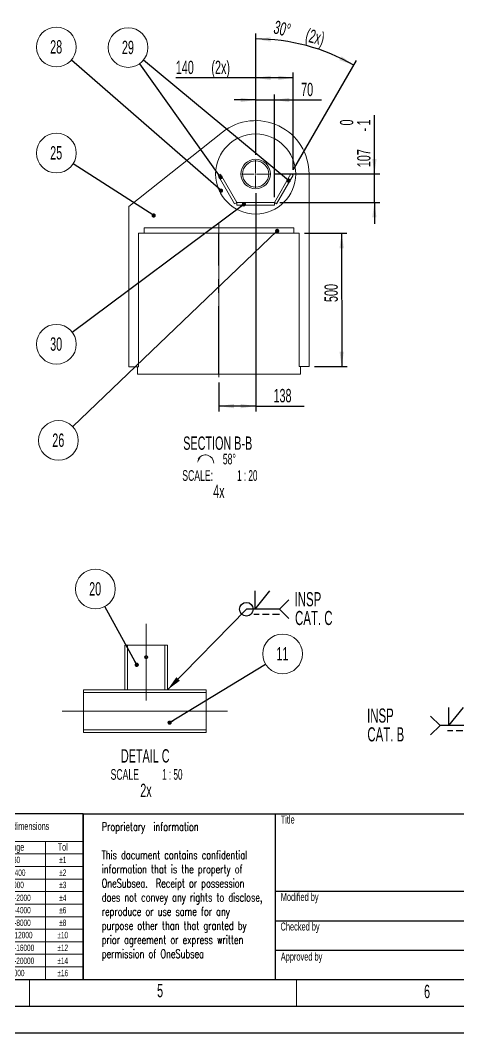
# Paper-space layout 'Sheet2' of a CAD drawing. Header units: millimetres. Extents: x 0 to 420, y 0 to 300.
# Drawn here: x 213.2 to 295.4, y 0 to 189.7 of the extents above; entities that cross this region are included whole.
import ezdxf
from ezdxf.enums import TextEntityAlignment as Align

# ---------------------------------------------------------------- set-up
doc = ezdxf.new("R2010")
doc.units = ezdxf.units.MM
doc.linetypes.add('CENTERX2', pattern=[20.32, 12.7, -2.54, 2.54, -2.54])
doc.linetypes.add('HIDDEN', pattern=[1.905, 1.27, -0.635])
doc.layers.add('BORDER', color=7, linetype='Continuous')
doc.layers.add('DIMS', color=7, linetype='Continuous')
doc.layers.add('Note', color=1, linetype='Continuous', lineweight=15)
doc.styles.add('NEW', font='romans.shx', dxfattribs={"width": 0.7})
doc.styles.add('SLDTEXTSTYLE0', font='TXT', dxfattribs={"width": 0.605})
doc.styles.add('SLDTEXTSTYLE2', font='TXT', dxfattribs={"width": 0.57})
doc.dimstyles.new('SLDDIMSTYLE0', dxfattribs={"dimtxt": 0.18, "dimasz": 0.8, "dimexe": 0, "dimexo": 0.0625, "dimgap": 0, "dimtad": 0, "dimtih": 1, "dimtoh": 1, "dimdec": 0, "dimrnd": 1e-09, "dimzin": 0, "dimdsep": 46, "dimtxsty": 'Standard', "dimblk1": 'DOT', "dimblk2": 'DOT', "dimsah": 1, "dimcen": 0.09, "dimadec": 0, "dimazin": 0, "dimtfac": 0.8, "dimtdec": 0, "dimtofl": 0, "dimtmove": 0, "dimatfit": 3, "dimldrblk": 'DOT', "dimfxl": 1, "dimfrac": 2, "dimtolj": 1, "dimtzin": 0, "dimarcsym": 0})
doc.dimstyles.new('SLDDIMSTYLE4', dxfattribs={"dimtxt": 0.18, "dimasz": 2.8, "dimexe": 0, "dimexo": 0.0625, "dimgap": 0, "dimtad": 0, "dimtih": 1, "dimtoh": 1, "dimdec": 0, "dimrnd": 1e-09, "dimzin": 0, "dimdsep": 46, "dimtxsty": 'Standard', "dimsah": 1, "dimcen": 0.09, "dimadec": 0, "dimazin": 0, "dimtfac": 2.8, "dimtdec": 0, "dimtofl": 0, "dimtmove": 0, "dimatfit": 3, "dimfxl": 1, "dimfrac": 2, "dimtolj": 1, "dimtzin": 0, "dimarcsym": 0})
doc.dimstyles.new('SLDDIMSTYLE6', dxfattribs={"dimtxt": 2.5, "dimasz": 2.8, "dimexe": 0, "dimexo": 0.0625, "dimtad": 1, "dimdec": 0, "dimlfac": 20, "dimrnd": 1e-09, "dimzin": 12, "dimdsep": 46, "dimtxsty": 'SLDTEXTSTYLE0', "dimsah": 1, "dimcen": 0.09, "dimadec": 0, "dimazin": 3, "dimtfac": 1, "dimtdec": 0, "dimtofl": 0, "dimtmove": 0, "dimatfit": 3, "dimfxl": 1, "dimfrac": 2, "dimtolj": 1, "dimtzin": 12, "dimarcsym": 0})
doc.dimstyles.new('SLDDIMSTYLE7', dxfattribs={"dimtxt": 2.5, "dimasz": 2.8, "dimexe": 0, "dimexo": 0.0625, "dimtad": 1, "dimdec": 0, "dimlfac": 20, "dimrnd": 1e-09, "dimzin": 12, "dimdsep": 46, "dimtxsty": 'SLDTEXTSTYLE0', "dimsah": 1, "dimcen": 0.09, "dimadec": 0, "dimazin": 3, "dimtfac": 1, "dimtdec": 0, "dimtmove": 0, "dimatfit": 0, "dimfxl": 1, "dimfrac": 2, "dimtolj": 1, "dimtzin": 12, "dimarcsym": 0})
doc.dimstyles.new('SLDDIMSTYLE8', dxfattribs={"dimtxt": 2.5, "dimasz": 2.8, "dimexe": 0, "dimexo": 0.0625, "dimtad": 1, "dimdec": 0, "dimlfac": 20, "dimrnd": 1e-09, "dimzin": 12, "dimdsep": 46, "dimtxsty": 'SLDTEXTSTYLE0', "dimsah": 1, "dimcen": 0.09, "dimadec": 0, "dimazin": 3, "dimtol": 1, "dimtm": 1, "dimtfac": 1, "dimtdec": 0, "dimtmove": 0, "dimatfit": 0, "dimfxl": 1, "dimfrac": 2, "dimtolj": 1, "dimarcsym": 0})
doc.dimstyles.new('SLDDIMSTYLE9', dxfattribs={"dimtxt": 2.5, "dimasz": 2.8, "dimexe": 0, "dimexo": 0.0625, "dimtad": 1, "dimdec": 4, "dimlfac": 20, "dimzin": 12, "dimdsep": 46, "dimtxsty": 'SLDTEXTSTYLE0', "dimsah": 1, "dimcen": 0.09, "dimadec": 0, "dimazin": 3, "dimtfac": 1, "dimtdec": 0, "dimtofl": 0, "dimtmove": 0, "dimatfit": 3, "dimfxl": 1, "dimfrac": 2, "dimtolj": 1, "dimtzin": 12, "dimarcsym": 0})

# ---------------------------------------------------------------- blocks, each defined once
blk = doc.blocks.new('SW_NOTE_0_19')
at = {"color": 0, "linetype": 'Continuous', "lineweight": 0, "insert": (0, 1.8), "char_height": 1.4, "attachment_point": 1, "style": 'SLDTEXTSTYLE0'}
blk.add_mtext('Linear dimensions', dxfattribs=at)
blk = doc.blocks.new('SW_NOTE_0_20')
at = {"color": 0, "linetype": 'Continuous', "lineweight": 0, "insert": (1.35, 1.55), "char_height": 1.2, "attachment_point": 2, "style": 'SLDTEXTSTYLE0'}
blk.add_mtext('±10', dxfattribs=at)
blk = doc.blocks.new('SW_NOTE_0_21')
at = {"color": 0, "linetype": 'Continuous', "lineweight": 0, "insert": (1.35, 1.55), "char_height": 1.2, "attachment_point": 2, "style": 'SLDTEXTSTYLE0'}
blk.add_mtext('±16', dxfattribs=at)
blk = doc.blocks.new('SW_NOTE_0_22')
at = {"color": 0, "linetype": 'Continuous', "lineweight": 0, "insert": (5.23, 1.55), "char_height": 1.2, "attachment_point": 2, "style": 'SLDTEXTSTYLE0'}
blk.add_mtext('>16000-20000', dxfattribs=at)
blk = doc.blocks.new('SW_NOTE_0_23')
at = {"color": 0, "linetype": 'Continuous', "lineweight": 0, "insert": (2.72, 1.55), "char_height": 1.2, "attachment_point": 2, "style": 'SLDTEXTSTYLE0'}
blk.add_mtext('>20000', dxfattribs=at)
blk = doc.blocks.new('SW_NOTE_0_24')
at = {"color": 0, "linetype": 'Continuous', "lineweight": 0, "insert": (2.78, 1.8), "char_height": 1.4, "attachment_point": 2, "style": 'SLDTEXTSTYLE0'}
blk.add_mtext('Range', dxfattribs=at)
blk = doc.blocks.new('SW_NOTE_0_25')
at = {"color": 0, "linetype": 'Continuous', "lineweight": 0, "char_height": 1.4, "attachment_point": 1, "rotation": 90, "style": 'SLDTEXTSTYLE0'}
for s, insert in [('Welding dimensional tolerances', (-1.8, 0)), ('ISO 13920-BF (millimetres)', (0.6, 0))]:
    blk.add_mtext(s, dxfattribs=dict(at, insert=insert))
blk = doc.blocks.new('SW_NOTE_0_26')
at = {"color": 0, "linetype": 'Continuous', "lineweight": 0, "insert": (1.31, 1.8), "char_height": 1.4, "attachment_point": 2, "style": 'SLDTEXTSTYLE0'}
blk.add_mtext('Tol', dxfattribs=at)
blk = doc.blocks.new('SW_NOTE_0_27')
at = {"color": 0, "linetype": 'Continuous', "lineweight": 0, "insert": (1.61, 1.55), "char_height": 1.2, "attachment_point": 2, "style": 'SLDTEXTSTYLE0'}
blk.add_mtext('2-30', dxfattribs=at)
blk = doc.blocks.new('SW_NOTE_0_28')
at = {"color": 0, "linetype": 'Continuous', "lineweight": 0, "insert": (2.98, 1.55), "char_height": 1.2, "attachment_point": 2, "style": 'SLDTEXTSTYLE0'}
blk.add_mtext('>30-400', dxfattribs=at)
blk = doc.blocks.new('SW_NOTE_0_29')
at = {"color": 0, "linetype": 'Continuous', "lineweight": 0, "insert": (0, 1.55), "char_height": 1.2, "attachment_point": 1, "style": 'SLDTEXTSTYLE0'}
blk.add_mtext('>400-1000', dxfattribs=at)
blk = doc.blocks.new('SW_NOTE_0_30')
at = {"color": 0, "linetype": 'Continuous', "lineweight": 0, "insert": (4.33, 1.55), "char_height": 1.2, "attachment_point": 2, "style": 'SLDTEXTSTYLE0'}
blk.add_mtext('>1000-2000', dxfattribs=at)
blk = doc.blocks.new('SW_NOTE_0_31')
at = {"color": 0, "linetype": 'Continuous', "lineweight": 0, "insert": (4.33, 1.55), "char_height": 1.2, "attachment_point": 2, "style": 'SLDTEXTSTYLE0'}
blk.add_mtext('>4000-8000', dxfattribs=at)
blk = doc.blocks.new('SW_NOTE_0_32')
at = {"color": 0, "linetype": 'Continuous', "lineweight": 0, "insert": (4.78, 1.55), "char_height": 1.2, "attachment_point": 2, "style": 'SLDTEXTSTYLE0'}
blk.add_mtext('>8000-12000', dxfattribs=at)
blk = doc.blocks.new('SW_NOTE_0_33')
at = {"color": 0, "linetype": 'Continuous', "lineweight": 0, "insert": (5.23, 1.55), "char_height": 1.2, "attachment_point": 2, "style": 'SLDTEXTSTYLE0'}
blk.add_mtext('>12000-16000', dxfattribs=at)
blk = doc.blocks.new('SW_NOTE_0_34')
at = {"color": 0, "linetype": 'Continuous', "lineweight": 0, "insert": (0.9, 1.55), "char_height": 1.2, "attachment_point": 2, "style": 'SLDTEXTSTYLE0'}
blk.add_mtext('±1', dxfattribs=at)
blk = doc.blocks.new('SW_NOTE_0_35')
at = {"color": 0, "linetype": 'Continuous', "lineweight": 0, "insert": (0.9, 1.55), "char_height": 1.2, "attachment_point": 2, "style": 'SLDTEXTSTYLE0'}
blk.add_mtext('±2', dxfattribs=at)
blk = doc.blocks.new('SW_NOTE_0_36')
at = {"color": 0, "linetype": 'Continuous', "lineweight": 0, "insert": (0.9, 1.55), "char_height": 1.2, "attachment_point": 2, "style": 'SLDTEXTSTYLE0'}
blk.add_mtext('±3', dxfattribs=at)
blk = doc.blocks.new('SW_NOTE_0_37')
at = {"color": 0, "linetype": 'Continuous', "lineweight": 0, "insert": (0.9, 1.55), "char_height": 1.2, "attachment_point": 2, "style": 'SLDTEXTSTYLE0'}
blk.add_mtext('±4', dxfattribs=at)
blk = doc.blocks.new('SW_NOTE_0_38')
at = {"color": 0, "linetype": 'Continuous', "lineweight": 0, "insert": (0.9, 1.55), "char_height": 1.2, "attachment_point": 2, "style": 'SLDTEXTSTYLE0'}
blk.add_mtext('±6', dxfattribs=at)
blk = doc.blocks.new('SW_NOTE_0_39')
at = {"color": 0, "linetype": 'Continuous', "lineweight": 0, "insert": (0.9, 1.55), "char_height": 1.2, "attachment_point": 2, "style": 'SLDTEXTSTYLE0'}
blk.add_mtext('±8', dxfattribs=at)
blk = doc.blocks.new('SW_NOTE_0_40')
at = {"color": 0, "linetype": 'Continuous', "lineweight": 0, "insert": (1.35, 1.55), "char_height": 1.2, "attachment_point": 2, "style": 'SLDTEXTSTYLE0'}
blk.add_mtext('±12', dxfattribs=at)
blk = doc.blocks.new('SW_NOTE_0_41')
at = {"color": 0, "linetype": 'Continuous', "lineweight": 0, "insert": (1.35, 1.55), "char_height": 1.2, "attachment_point": 2, "style": 'SLDTEXTSTYLE0'}
blk.add_mtext('±14', dxfattribs=at)
blk = doc.blocks.new('SW_NOTE_0_42')
at = {"color": 0, "linetype": 'Continuous', "lineweight": 0, "insert": (4.33, 1.55), "char_height": 1.2, "attachment_point": 2, "style": 'SLDTEXTSTYLE0'}
blk.add_mtext('>2000-4000', dxfattribs=at)
blk = doc.blocks.new('SW_NOTE_0_43')
at = {"color": 0, "linetype": 'Continuous', "lineweight": 0, "char_height": 1.4, "attachment_point": 1, "rotation": 90, "style": 'SLDTEXTSTYLE0'}
for s, insert in [('Tolerancing according to', (-1.8, 0)), ('ISO 8015, ISO 1101', (0.6, 0)), ('All units in mm', (3, 0))]:
    blk.add_mtext(s, dxfattribs=dict(at, insert=insert))
blk = doc.blocks.new('Tabell_13920-BF_Fet ram_v01')
at = {"color": 7, "linetype": 'Continuous', "lineweight": 25}
for p, q in [((113.61, 170.79), (80.84, 170.79)), ((80.84, 170.79), (80.84, 139.78)), ((88.67, 170.79), (88.67, 139.78)), ((113.61, 170.79), (113.61, 139.78)), ((80.84, 139.78), (113.61, 139.78))]:
    blk.add_line(p, q, dxfattribs=at)
at = {"color": 7, "linetype": 'Continuous', "lineweight": 18}
for p, q in [((94.61, 170.79), (94.61, 139.78)), ((94.61, 165.63), (113.61, 165.63)), ((106.61, 165.63), (106.61, 139.78)), ((94.61, 163.28), (113.61, 163.28)), ((94.61, 160.93), (113.61, 160.93)), ((94.61, 158.58), (113.61, 158.58)), ((94.61, 156.23), (113.61, 156.23)), ((94.61, 153.88), (113.61, 153.88)), ((94.61, 151.53), (113.61, 151.53)), ((113.61, 149.18), (94.61, 149.18)), ((94.61, 146.83), (113.61, 146.83)), ((113.61, 144.48), (94.61, 144.48)), ((94.61, 142.13), (113.61, 142.13))]:
    blk.add_line(p, q, dxfattribs=at)
at = {"color": 7, "linetype": 'Continuous', "lineweight": 0}
for name, p in [('SW_NOTE_0_19', (96.3, 167.4)), ('SW_NOTE_0_24', (97.83, 163.49)), ('SW_NOTE_0_26', (108.5, 163.49)), ('SW_NOTE_0_27', (99.01, 161.22)), ('SW_NOTE_0_34', (108.92, 161.22)), ('SW_NOTE_0_28', (97.61, 158.82)), ('SW_NOTE_0_35', (108.92, 158.82)), ('SW_NOTE_0_25', (91.52, 141.69)), ('SW_NOTE_0_29', (96.7, 156.53)), ('SW_NOTE_0_36', (108.92, 156.53)), ('SW_NOTE_0_30', (96.24, 154.11)), ('SW_NOTE_0_37', (108.92, 154.11)), ('SW_NOTE_0_43', (83.52, 142.86)), ('SW_NOTE_0_42', (96.24, 151.8)), ('SW_NOTE_0_38', (108.92, 151.8)), ('SW_NOTE_0_31', (96.24, 149.44)), ('SW_NOTE_0_39', (108.92, 149.44)), ('SW_NOTE_0_32', (95.78, 147.14)), ('SW_NOTE_0_20', (108.46, 147.14)), ('SW_NOTE_0_33', (95.32, 144.75)), ('SW_NOTE_0_40', (108.46, 144.75)), ('SW_NOTE_0_22', (95.32, 142.32)), ('SW_NOTE_0_41', (108.46, 142.32)), ('SW_NOTE_0_23', (97.89, 140.03)), ('SW_NOTE_0_21', (108.46, 140.03))]:
    blk.add_blockref(name, p, dxfattribs=at)
blk = doc.blocks.new('SW_NOTE_0')
at = {"layer": 'Note', "lineweight": 13, "insert": (0, 4.09), "char_height": 3.175, "width": 66.0406, "attachment_point": 1, "style": 'NEW'}
blk.add_mtext('Proprietary  information{\\Fromans|c238;\\P\\P}This document contains confidential information that is the property of OneSubsea.  Receipt or possession does not convey any rights to disclose, reproduce or use same for any purpose other than that granted by prior agreement or express written permission of OneSubsea', dxfattribs=at)
blk = doc.blocks.new('SW_NOTE_0_1')
at = {"color": 0, "linetype": 'Continuous', "lineweight": 0, "insert": (0, 3.87), "char_height": 3, "attachment_point": 1, "style": 'SLDTEXTSTYLE0'}
blk.add_mtext('Title', dxfattribs=at)
blk = doc.blocks.new('SW_NOTE_0_2')
at = {"color": 0, "linetype": 'Continuous', "lineweight": 0, "insert": (0, 3.87), "char_height": 3, "attachment_point": 1, "style": 'SLDTEXTSTYLE0'}
blk.add_mtext('Title', dxfattribs=at)
blk = doc.blocks.new('SW_NOTE_0_3')
at = {"color": 0, "linetype": 'Continuous', "lineweight": 0, "insert": (0, 3.87), "char_height": 3, "attachment_point": 1, "style": 'SLDTEXTSTYLE0'}
blk.add_mtext('Modified by', dxfattribs=at)
blk = doc.blocks.new('SW_NOTE_0_4')
at = {"color": 0, "linetype": 'Continuous', "lineweight": 0, "insert": (0, 3.87), "char_height": 3, "attachment_point": 1, "style": 'SLDTEXTSTYLE0'}
blk.add_mtext('Checked by', dxfattribs=at)
blk = doc.blocks.new('SW_NOTE_0_18')
at = {"color": 0, "linetype": 'Continuous', "lineweight": 0, "insert": (0, 3.87), "char_height": 3, "attachment_point": 1, "style": 'SLDTEXTSTYLE0'}
blk.add_mtext('Approved by', dxfattribs=at)
blk = doc.blocks.new('Title Block OSS Basic with PropInfo A3_v03')
at = {"lineweight": 25}
for p, q in [((155.77, 255.06), (227.77, 255.06)), ((155.77, 193.06), (155.77, 255.06)), ((227.77, 255.06), (227.77, 193.06))]:
    blk.add_line(p, q, dxfattribs=at)
at = {"color": 7, "linetype": 'Continuous', "lineweight": 25}
for q in [(525.77, 255.06), (227.77, 193.06)]:
    blk.add_line((227.77, 255.06), q, dxfattribs=at)
at = {"color": 7, "linetype": 'Continuous'}
for p, q in [((227.77, 226.06), (412.77, 226.06)), ((227.77, 215.06), (525.77, 215.06)), ((227.77, 204.06), (525.77, 204.06))]:
    blk.add_line(p, q, dxfattribs=at)
at = {"color": 7, "linetype": 'Continuous', "lineweight": 0}
for name, p in [('SW_NOTE_0_1', (229.81, 250.58)), ('SW_NOTE_0_2', (229.81, 250.58)), ('SW_NOTE_0_3', (229.82, 221.59)), ('SW_NOTE_0_4', (229.75, 210.5)), ('SW_NOTE_0_18', (229.84, 199.22))]:
    blk.add_blockref(name, p, dxfattribs=at)
at = {"color": 7}
blk.add_blockref('SW_NOTE_0', (162.77, 247.77), dxfattribs=at)
at = {"color": 7, "linetype": 'Continuous', "lineweight": 0, "style": 'SLDTEXTSTYLE0', "width": 0.605, "flags": 2}
for tag, height, p in [('AUTOATTR13', 5, (320.3, 251.41)), ('AUTOATTR14', 5, (320.34, 243.33)), ('AUTOATTR15', 5, (320.65, 235.45)), ('AUTOATTR12', 4, (273.8, 221.61)), ('AUTOATTR5', 4, (368.9, 221.64)), ('AUTOATTR4', 5, (436.08, 221.91)), ('AUTOATTR2', 5, (466.71, 221.96)), ('AUTOATTR6', 5, (354.72, 210.75)), ('AUTOATTR7', 5, (400.49, 210.89)), ('AUTOATTR3', 5, (436.09, 210.89)), ('AUTOATTR0', 5, (488.96, 210.78))]:
    blk.add_attdef(tag, text='', height=height, dxfattribs=at).set_placement(p, align=Align.TOP_CENTER)
at = {"color": 7, "linetype": 'Continuous', "lineweight": 0, "style": 'SLDTEXTSTYLE0', "width": 0.605}
for tag, height, p in [('ORIGINATOR', 4, (368.9, 221.64)), ('DOCUMENT_NO.', 5, (436.08, 221.91)), ('DOC._VER.', 5, (466.71, 221.96)), ('MATERIAL_NO.', 5, (354.72, 210.75)), ('PLANT', 5, (400.49, 210.89)), ('RELEASE_DATE', 5, (436.09, 210.89)), ('REASON_FOR_ISSUE', 5, (488.96, 210.78)), ('AUTOATTR16', 5, (510.72, 198.47))]:
    blk.add_attdef(tag, text='', height=height, dxfattribs=at).set_placement(p, align=Align.TOP_CENTER)
at = {"color": 7, "linetype": 'Continuous', "lineweight": 0, "style": 'SLDTEXTSTYLE0', "width": 0.605, "flags": 2}
blk.add_attdef('AUTOATTR17', text='', height=5, dxfattribs=at).set_placement((446.09, 198.46), align=Align.TOP_RIGHT)
at = {"color": 7, "linetype": 'Continuous', "lineweight": 0, "flags": 2}
for tag in ['AUTOATTR1', 'AUTOATTR8', 'AUTOATTR10', 'AUTOATTR11']:
    blk.add_attdef(tag, (0, 0), '', height=2.5, dxfattribs=at)
at = {"color": 7, "linetype": 'Continuous', "lineweight": 0}
blk.add_attdef('ECO_NO.', (0, 0), '', height=2.5, dxfattribs=at)
blk = doc.blocks.new('_D_29')
at = {"layer": 'DIMS', "transparency": 16777216}
for p, q in [((266.5, 149.82), (274.43, 149.82)), ((273.43, 149.82), (273.44, 124.82)), ((268.33, 124.82), (274.44, 124.82))]:
    blk.add_line(p, q, dxfattribs=at)
for points in [[(273.43, 149.82), (273.03, 147.02), (273.83, 147.02)], [(273.44, 124.82), (273.84, 127.62), (273.04, 127.62)]]:
    blk.add_solid(points, dxfattribs=at)
at = {"layer": 'DIMS', "transparency": 16777216, "insert": (270.21, 136.93), "char_height": 2.5, "attachment_point": 1, "rotation": 90.0065, "style": 'SLDTEXTSTYLE0'}
blk.add_mtext('500', dxfattribs=at)
blk = doc.blocks.new('_D_30')
at = {"layer": 'DIMS', "transparency": 16777216}
for p, q in [((257.33, 174.79), (253.33, 174.79)), ((257.33, 164.49), (257.33, 175.79)), ((257.33, 174.79), (260.83, 174.79)), ((260.83, 156.57), (260.83, 175.79)), ((260.83, 174.79), (269.66, 174.79))]:
    blk.add_line(p, q, dxfattribs=at)
for points in [[(257.33, 174.79), (254.53, 175.19), (254.53, 174.39)], [(260.83, 174.79), (263.63, 174.39), (263.63, 175.19)]]:
    blk.add_solid(points, dxfattribs=at)
at = {"layer": 'DIMS', "transparency": 16777216, "insert": (265.84, 178.01), "char_height": 2.5, "attachment_point": 1, "rotation": 360, "style": 'SLDTEXTSTYLE0'}
blk.add_mtext('70', dxfattribs=at)
blk = doc.blocks.new('_D_31')
at = {"layer": 'DIMS', "transparency": 16777216}
for p, q in [((279.56, 160.92), (279.56, 171.92)), ((260.9, 160.92), (280.56, 160.92)), ((279.56, 155.57), (279.56, 160.92)), ((261.83, 155.57), (280.56, 155.57)), ((279.56, 155.57), (279.56, 151.57))]:
    blk.add_line(p, q, dxfattribs=at)
for points in [[(279.56, 160.92), (279.96, 163.72), (279.16, 163.72)], [(279.56, 155.57), (279.16, 152.77), (279.96, 152.77)]]:
    blk.add_solid(points, dxfattribs=at)
at = {"layer": 'DIMS', "transparency": 16777216, "char_height": 2.5, "attachment_point": 1, "rotation": 90.0065, "style": 'SLDTEXTSTYLE0'}
for s, insert in [('0', (273.11, 170.01)), ('1', (276.33, 170.01)), ('-', (276.34, 168.87)), ('107', (276.33, 162.19))]:
    blk.add_mtext(s, dxfattribs=dict(at, insert=insert))
blk = doc.blocks.new('_D_32')
at = {"layer": 'DIMS', "transparency": 16777216}
for p, q in [((257.33, 164.49), (257.33, 187.23)), ((264.42, 161.78), (276.19, 182.18))]:
    blk.add_line(p, q, dxfattribs=at)
blk.add_arc((257.33, 149.5), 36.73, 60.0065, 90, dxfattribs=at)
for points in [[(257.33, 186.23), (260.11, 185.73), (260.14, 186.52)], [(275.69, 181.31), (273.4, 182.97), (273.02, 182.27)]]:
    blk.add_solid(points, dxfattribs=at)
at = {"layer": 'DIMS', "transparency": 16777216, "char_height": 2.5, "attachment_point": 1, "rotation": 346.0345, "style": 'SLDTEXTSTYLE0'}
for s, insert in [('30°', (261.12, 189.73)), ('(2x)', (267.07, 188.25))]:
    blk.add_mtext(s, dxfattribs=dict(at, insert=insert))
blk = doc.blocks.new('_D_33')
at = {"layer": 'DIMS', "transparency": 16777216}
for p, q in [((257.33, 178.93), (242.37, 178.93)), ((257.33, 164.49), (257.33, 179.93)), ((264.35, 178.93), (257.33, 178.93)), ((264.35, 161.67), (264.35, 179.93))]:
    blk.add_line(p, q, dxfattribs=at)
for points in [[(257.33, 178.93), (260.13, 178.53), (260.13, 179.33)], [(264.35, 178.93), (261.55, 179.33), (261.55, 178.53)]]:
    blk.add_solid(points, dxfattribs=at)
at = {"layer": 'DIMS', "transparency": 16777216, "char_height": 2.5, "attachment_point": 1, "rotation": 360, "style": 'SLDTEXTSTYLE0'}
for s, insert in [('140', (242.37, 182.15)), ('(2x)', (249.04, 182.15))]:
    blk.add_mtext(s, dxfattribs=dict(at, insert=insert))
blk = doc.blocks.new('_D_34')
at = {"layer": 'DIMS', "transparency": 16777216}
for p, q in [((257.33, 157.34), (257.33, 116.42)), ((250.46, 121.82), (250.46, 116.42)), ((257.33, 117.42), (250.46, 117.42)), ((257.33, 117.42), (266.4, 117.42))]:
    blk.add_line(p, q, dxfattribs=at)
for points in [[(250.46, 117.42), (253.26, 117.02), (253.26, 117.82)], [(257.33, 117.42), (254.53, 117.82), (254.53, 117.02)]]:
    blk.add_solid(points, dxfattribs=at)
at = {"layer": 'DIMS', "transparency": 16777216, "insert": (260.67, 120.64), "char_height": 2.5, "attachment_point": 1, "rotation": 0.0065, "style": 'SLDTEXTSTYLE0'}
blk.add_mtext('138', dxfattribs=at)
blk = doc.blocks.new('SW_NOTE_0_213')
at = {"color": 0, "linetype": 'Continuous', "lineweight": 0}
blk.add_circle((-2.69, -2.58), 3.72, dxfattribs=at)
at = {"color": 0, "linetype": 'Continuous', "lineweight": 0, "insert": (-2.72, -1.29), "char_height": 2.5, "attachment_point": 2, "style": 'SLDTEXTSTYLE0'}
blk.add_mtext('26', dxfattribs=at)
blk = doc.blocks.new('_Dot')
at = {"color": 0, "linetype": 'ByBlock', "lineweight": -2}
blk.add_line((-0.5, 0), (-1, 0), dxfattribs=at)
at = {"color": 0, "linetype": 'ByBlock', "const_width": 0.5}
blk.add_lwpolyline([(-0.25, 0, 1), (0.25, 0, 1)], format="xyb", close=True, dxfattribs=at)
blk = doc.blocks.new('SW_NOTE_0_214')
at = {"color": 0, "linetype": 'Continuous', "lineweight": 0}
blk.add_circle((-2.98, -2.23), 3.72, dxfattribs=at)
at = {"color": 0, "linetype": 'Continuous', "lineweight": 0, "insert": (-3.02, -0.94), "char_height": 2.5, "attachment_point": 2, "style": 'SLDTEXTSTYLE0'}
blk.add_mtext('30', dxfattribs=at)
blk = doc.blocks.new('SW_NOTE_0_215')
at = {"color": 0, "linetype": 'Continuous', "lineweight": 0}
blk.add_circle((-2.81, 2.45), 3.72, dxfattribs=at)
at = {"color": 0, "linetype": 'Continuous', "lineweight": 0, "insert": (-2.84, 3.73), "char_height": 2.5, "attachment_point": 2, "style": 'SLDTEXTSTYLE0'}
blk.add_mtext('28', dxfattribs=at)
blk = doc.blocks.new('SW_NOTE_0_216')
at = {"color": 0, "linetype": 'Continuous', "lineweight": 0}
blk.add_circle((-3.13, 2.01), 3.72, dxfattribs=at)
at = {"color": 0, "linetype": 'Continuous', "lineweight": 0, "insert": (-3.17, 3.3), "char_height": 2.5, "attachment_point": 2, "style": 'SLDTEXTSTYLE0'}
blk.add_mtext('25', dxfattribs=at)
blk = doc.blocks.new('SW_NOTE_0_217')
at = {"color": 0, "linetype": 'Continuous', "lineweight": 0}
blk.add_circle((-2.87, 2.38), 3.72, dxfattribs=at)
at = {"color": 0, "linetype": 'Continuous', "lineweight": 0, "insert": (-2.9, 3.66), "char_height": 2.5, "attachment_point": 2, "style": 'SLDTEXTSTYLE0'}
blk.add_mtext('29', dxfattribs=at)
blk = doc.blocks.new('SW_SYMBOL_VIEW_CTRWISE')
at = {"color": 0, "linetype": 'Continuous', "lineweight": 0}
blk.add_arc((600, 200), 600, 0, 150, dxfattribs=at)
blk.add_solid([(0, 200), (80, 600), (240, 600)], dxfattribs=at)
blk = doc.blocks.new('SW_CENTERMARKSYMBOL_4')
at = {"color": 0, "linetype": 'Continuous', "lineweight": 18}
for p, q in [((0, 0.25), (0, 2.57)), ((-0.25, 0), (-2.57, 0)), ((0, 0), (-0.12, 0)), ((0, 0), (0, 0.12)), ((0, 0), (0, -0.12)), ((0, 0), (0.12, 0)), ((0.25, 0), (2.57, 0)), ((0, -0.25), (0, -2.57))]:
    blk.add_line(p, q, dxfattribs=at)
blk = doc.blocks.new('SW_NOTE_0_218')
at = {"color": 0, "linetype": 'Continuous', "lineweight": 0}
blk.add_circle((-1.78, 3.27), 3.72, dxfattribs=at)
at = {"color": 0, "linetype": 'Continuous', "lineweight": 0, "insert": (-1.82, 4.55), "char_height": 2.5, "attachment_point": 2, "style": 'SLDTEXTSTYLE0'}
blk.add_mtext('20', dxfattribs=at)
blk = doc.blocks.new('SW_NOTE_0_219')
at = {"color": 0, "linetype": 'Continuous', "lineweight": 0}
blk.add_circle((3.18, 1.94), 3.72, dxfattribs=at)
at = {"color": 0, "linetype": 'Continuous', "lineweight": 0, "insert": (3.15, 3.22), "char_height": 2.5, "attachment_point": 2, "style": 'SLDTEXTSTYLE0'}
blk.add_mtext('11', dxfattribs=at)
blk = doc.blocks.new('SW_CENTERMARKSYMBOL_5')
at = {"color": 0, "linetype": 'Continuous', "lineweight": 18}
for p, q in [((-0.1, 0), (-0.35, 0)), ((0, 0), (-0.05, 0)), ((0, 0.1), (0, 0.35)), ((0, 0), (0, 0.05)), ((0, 0), (0, -0.05)), ((0, 0), (0.05, 0)), ((0.1, 0), (0.35, 0)), ((0, -0.1), (0, -0.35))]:
    blk.add_line(p, q, dxfattribs=at)
blk = doc.blocks.new('SW_SYMBOL_WELD_BUSB')
at = {"layer": 'DIMS', "color": 0}
for q in [(200, 1000), (1000, 1000)]:
    blk.add_line((200, 0), q, dxfattribs=at)
blk = doc.blocks.new('SW_WELDSYMBOL_0')
at = {"layer": 'DIMS', "color": 0}
for p, q in [((6.19, 0), (0, 0)), ((7.95, 1.76), (6.19, 0)), ((7.95, -1.76), (6.19, 0))]:
    blk.add_line(p, q, dxfattribs=at)
at = {"layer": 'DIMS', "color": 0, "linetype": 'HIDDEN'}
blk.add_line((6.19, -1), (1.41, -1), dxfattribs=at)
at = {"layer": 'DIMS', "color": 0}
blk.add_circle((0, 0), 1.27, dxfattribs=at)
at = {"layer": 'DIMS', "color": 0, "xscale": 0.003410658394813324, "yscale": 0.003410658394813324, "zscale": 0.003410658394813324}
blk.add_blockref('SW_SYMBOL_WELD_BUSB', (0.97, 0.01), dxfattribs=at)
at = {"layer": 'DIMS', "color": 0, "char_height": 2.646, "attachment_point": 1, "style": 'SLDTEXTSTYLE0'}
for s, insert in [('INSP', (9.03, 3.2)), ('CAT. C', (9.12, -0.32))]:
    blk.add_mtext(s, dxfattribs=dict(at, insert=insert))
blk = doc.blocks.new('SW_WELDSYMBOL_1')
at = {"layer": 'DIMS', "color": 0}
for p in [(-7.95, 1.76), (-7.95, -1.76), (0, 0)]:
    blk.add_line(p, (-6.19, 0), dxfattribs=at)
at = {"layer": 'DIMS', "color": 0, "linetype": 'HIDDEN'}
blk.add_line((0, -1), (-4.79, -1), dxfattribs=at)
at = {"layer": 'DIMS', "color": 0}
blk.add_circle((0, 0), 1.27, dxfattribs=at)
at = {"layer": 'DIMS', "color": 0, "xscale": 0.003410658394813324, "yscale": 0.003410658394813324, "zscale": 0.003410658394813324}
blk.add_blockref('SW_SYMBOL_WELD_BUSB', (-5.23, 0.01), dxfattribs=at)
at = {"layer": 'DIMS', "color": 0, "char_height": 2.646, "attachment_point": 1, "style": 'SLDTEXTSTYLE0'}
for s, insert in [('INSP', (-19.85, 3.2)), ('CAT. B', (-19.79, -0.32))]:
    blk.add_mtext(s, dxfattribs=dict(at, insert=insert))

psp = doc.layouts.new('Sheet2')

# ---------------------------------------------------------------- linework, layer by layer
at = {"color": 7, "linetype": 'Continuous', "lineweight": 18}
for p, q in [((233.5771963, 154.8145837), (251.104109, 168.7460488)), ((250.7376745, 160.9170145), (250.3046915, 160.666973)), ((253.3941254, 155.317325), (250.3046915, 160.666973)), ((253.8271084, 155.5673665), (250.7376745, 160.9170145)), ((260.8271092, 155.5681652), (263.9153227, 160.9185165)), ((261.2601503, 155.3182191), (264.3483638, 160.6685704)), ((264.3483638, 160.6685704), (263.9153227, 160.9185165)), ((267.326498, 160.9189099), (267.3306197, 124.8184389)), ((233.5771963, 154.8145837), (233.5806205, 124.8145884)), ((253.3941254, 155.317325), (253.8271084, 155.5673665)), ((260.8271092, 155.5681652), (253.8271084, 155.5673665)), ((253.8271084, 155.5673665), (253.827165, 155.067367)), ((260.8271658, 155.0681657), (253.827165, 155.067367)), ((260.8271092, 155.5681652), (261.2601503, 155.3182191)), ((260.8271658, 155.0681657), (260.8271092, 155.5681652)), ((236.4385977, 150.8149093), (236.4387139, 149.8149103)), ((264.4667044, 150.8181161), (264.4668176, 149.818117)), ((235.4090795, 149.8147911), (235.4119315, 124.814797)), ((265.4993057, 124.8182303), (265.4964521, 149.8182243)), ((233.5806205, 124.8145884), (235.4119315, 124.814797)), ((235.205619, 124.8147732), (235.205777, 123.4339899)), ((235.205777, 123.4339899), (265.7057762, 123.4374708)), ((265.4993057, 124.8182303), (267.3306197, 124.8184389)), ((265.7057762, 123.4374708), (265.7056197, 124.8182541)), ((240.8392961, 72.6313907), (232.839296, 72.6313907)), ((232.839296, 64.2841631), (232.839296, 72.6313907)), ((233.3392961, 64.2841631), (233.3392961, 72.6313907)), ((240.339296, 64.2841631), (240.339296, 72.6313907)), ((240.8392961, 64.2841631), (240.8392961, 72.6313907)), ((225.0895361, 64.2841631), (225.0895361, 56.2841636)), ((232.839296, 64.2841631), (225.0895361, 64.2841631)), ((248.0691318, 63.7841636), (225.0895361, 63.7841636)), ((232.839296, 64.2841631), (233.3392961, 64.2841631)), ((233.3392961, 64.2841631), (240.339296, 64.2841631)), ((240.339296, 64.2841631), (240.8392961, 64.2841631)), ((248.0691318, 64.2841631), (240.8392961, 64.2841631)), ((248.0691318, 56.2841636), (248.0691318, 64.2841631)), ((248.0691318, 56.7841655), (225.0895361, 56.7841655)), ((248.0691318, 56.2841636), (225.0895361, 56.2841636))]:
    psp.add_line(p, q, dxfattribs=at)
at = {"color": 7, "linetype": 'CENTERX2', "lineweight": 18, "ltscale": 10}
psp.add_line((250.4558488, 122.8165096), (250.4525378, 151.8165058), dxfattribs=at)
at = {"color": 8, "linetype": 'CENTERX2'}
psp.add_line((250.4557743, 123.4357303), (250.4527643, 149.8165077), dxfattribs=at)
at = {"color": 7, "linetype": 'CENTERX2', "lineweight": 18, "ltscale": 4}
for p, q in [((236.839296, 62.2841626), (236.839296, 76.6313916)), ((252.0691327, 60.2841645), (221.0895364, 60.2841645))]:
    psp.add_line(p, q, dxfattribs=at)
at = {"color": 7, "linetype": 'Continuous', "lineweight": 18, "flags": 128}
for points in [[(236.4385977, 150.8149093), (236.652936, 150.8149332), (236.8834808, 150.814957), (237.1299699, 150.8149928), (237.3921111, 150.8150166), (237.6695945, 150.8150524), (237.9620954, 150.8150882), (238.2692709, 150.8151239), (238.5907605, 150.8151597), (238.9261826, 150.8151954), (239.27515, 150.8152312), (239.6372452, 150.8152789), (240.0120481, 150.8153147), (240.3991147, 150.8153623), (240.797995, 150.81541), (241.208215, 150.8154577), (241.629298, 150.8155054), (242.0607462, 150.8155531), (242.5020501, 150.8156008), (242.9526969, 150.8156604), (243.4121564, 150.815708), (243.879883, 150.8157557), (244.3553343, 150.8158153), (244.8379472, 150.8158749), (245.3271582, 150.8159226), (245.8223894, 150.8159822), (246.3230595, 150.8160418), (246.8285814, 150.8161014), (247.338362, 150.816161), (247.8517994, 150.8162206), (248.3682945, 150.8162683), (248.8872364, 150.8163279), (249.40802, 150.8163875), (249.9300286, 150.8164471), (250.452651, 150.8165067), (250.9752735, 150.8165664), (251.497285, 150.816626), (252.0180657, 150.8166856), (252.5370076, 150.8167452), (253.0535027, 150.8168048), (253.5669401, 150.8168644), (254.0767207, 150.816924), (254.5822426, 150.8169836), (255.0829127, 150.8170432), (255.5781439, 150.8170909), (256.0673549, 150.8171505), (256.5499693, 150.8172101), (257.0254191, 150.8172578), (257.4931472, 150.8173174), (257.9526051, 150.8173651), (258.403252, 150.8174247), (258.8445589, 150.8174723), (259.2760056, 150.81752), (259.6970871, 150.8175677), (260.1073086, 150.8176154), (260.5061873, 150.8176631), (260.8932554, 150.8176988), (261.2680584, 150.8177465), (261.6301551, 150.8177823), (261.9791194, 150.81783), (262.3145431, 150.8178657), (262.6360312, 150.8179015), (262.9432067, 150.8179373), (263.2357075, 150.817973), (263.5131925, 150.8179969), (263.7753322, 150.8180326), (264.0218213, 150.8180565), (264.2523691, 150.8180922), (264.4667044, 150.8181161)], [(265.4964521, 149.8182243), (265.4031276, 149.8182124), (265.2926415, 149.8182005), (265.1651218, 149.8181886), (265.0207132, 149.8181766), (264.859581, 149.8181528), (264.6819114, 149.8181409), (264.4879087, 149.818117), (264.2777949, 149.8180932), (264.0518114, 149.8180693), (263.8102173, 149.8180336), (263.55329, 149.8180097), (263.2813245, 149.817974), (262.9946336, 149.8179382), (262.6935452, 149.8179144), (262.378405, 149.8178786), (262.0495766, 149.8178309), (261.7074355, 149.8177952), (261.3523751, 149.8177594), (260.9848037, 149.8177117), (260.6051415, 149.817676), (260.2138251, 149.8176283), (259.8113045, 149.8175806), (259.3980416, 149.8175329), (258.9745104, 149.8174852), (258.5411965, 149.8174375), (258.0985978, 149.8173898), (257.6472222, 149.8173302), (257.1875885, 149.8172826), (256.720224, 149.817223), (256.2456637, 149.8171753), (255.7644561, 149.8171157), (255.2771493, 149.817068), (254.7843054, 149.8170084), (254.2864874, 149.8169488), (253.7842705, 149.8168892), (253.2782301, 149.8168296), (252.7689442, 149.8167819), (252.2570029, 149.8167223), (251.7429873, 149.8166627), (251.2274906, 149.8166031), (250.7111057, 149.8165435), (250.1944258, 149.8164839), (249.678041, 149.8164243), (249.1625443, 149.8163646), (248.6485287, 149.816305), (248.1365874, 149.8162454), (247.6273015, 149.8161858), (247.121261, 149.8161262), (246.6190442, 149.8160785), (246.1212262, 149.8160189), (245.6283822, 149.8159593), (245.1410755, 149.8158997), (244.6598664, 149.815852), (244.1853091, 149.8157924), (243.7179431, 149.8157448), (243.2583108, 149.8156852), (242.8069338, 149.8156375), (242.3643365, 149.8155898), (241.9310227, 149.8155421), (241.5074899, 149.8154944), (241.0942271, 149.8154467), (240.691705, 149.8153991), (240.3003916, 149.8153514), (239.9207279, 149.8153037), (239.553155, 149.8152679), (239.1980961, 149.8152322), (238.8559535, 149.8151845), (238.5271266, 149.8151487), (238.2119849, 149.815113), (237.910898, 149.8150772), (237.6242056, 149.8150533), (237.3522415, 149.8150176), (237.0953127, 149.8149818), (236.8537202, 149.814958), (236.6277352, 149.8149341), (236.4176228, 149.8149103), (236.2236186, 149.8148865), (236.0459491, 149.8148626), (235.8848199, 149.8148507), (235.7404098, 149.8148268), (235.6128886, 149.8148149), (235.5024024, 149.814803), (235.4090795, 149.8147911)], [(236.4387139, 149.8149103), (236.6530493, 149.8149341), (236.883597, 149.814958), (237.1300861, 149.8149937), (237.3922243, 149.8150176), (237.6697078, 149.8150533), (237.9622116, 149.8150891), (238.2693842, 149.8151249), (238.5908737, 149.8151606), (238.9262989, 149.8151964), (239.2752632, 149.8152322), (239.6373584, 149.8152798), (240.0121614, 149.8153156), (240.399231, 149.8153633), (240.7981082, 149.815411), (241.2083312, 149.8154587), (241.6294112, 149.8155063), (242.0608595, 149.815554), (242.5021663, 149.8156017), (242.9528132, 149.8156613), (243.4122696, 149.815709), (243.8799992, 149.8157567), (244.3554476, 149.8158163), (244.8380634, 149.8158759), (245.3272715, 149.8159236), (245.8225026, 149.8159832), (246.3231727, 149.8160428), (246.8286976, 149.8161024), (247.3384752, 149.816162), (247.8519156, 149.8162097), (248.3684077, 149.8162693), (248.8873526, 149.8163289), (249.4081333, 149.8163885), (249.9301418, 149.8164481), (250.4527643, 149.8165077), (250.9753897, 149.8165673), (251.4973983, 149.8166269), (252.018179, 149.8166865), (252.5371238, 149.8167461), (253.0536159, 149.8168057), (253.5670563, 149.8168653), (254.076834, 149.8169249), (254.5823559, 149.8169845), (255.0830289, 149.8170441), (255.5782601, 149.8170918), (256.0674697, 149.8171514), (256.5500825, 149.817211), (257.0255339, 149.8172587), (257.493262, 149.8173183), (257.9527199, 149.817366), (258.4033668, 149.8174137), (258.8446721, 149.8174733), (259.2761203, 149.817521), (259.6972018, 149.8175687), (260.1074233, 149.8176163), (260.5063021, 149.817664), (260.8933702, 149.8176998), (261.2681716, 149.8177475), (261.6302684, 149.8177832), (261.9792342, 149.8178309), (262.3146578, 149.8178667), (262.6361459, 149.8179024), (262.9433214, 149.8179382), (263.2358223, 149.817974), (263.5133057, 149.8179978), (263.775447, 149.8180336), (264.0219345, 149.8180574), (264.2524823, 149.8180813), (264.4668176, 149.818117)]]:
    psp.add_lwpolyline(points, dxfattribs=at)
at = {"color": 7, "linetype": 'Continuous', "lineweight": 18}
for centre, radius in [((257.3264984, 160.9177672), 7.5000002), ((257.3264973, 160.9177651), 2.7500004), ((257.3264995, 160.9177677), 2.4499993), ((236.8392962, 70.384164), 0.3)]:
    psp.add_circle(centre, radius, dxfattribs=at)
psp.add_arc((257.3264962, 160.9177709), 10.0000019, 0.006525907, 128.479794292, dxfattribs=at)
at = {"layer": 'BORDER', "lineweight": 25}
psp.add_line((20, 10), (410, 10), dxfattribs=at)
at = {"layer": 'BORDER', "color": 7, "linetype": 'Continuous', "lineweight": 18}
for p, q in [((215, 10), (215, 5)), ((265, 10), (265, 5))]:
    psp.add_line(p, q, dxfattribs=at)
at = {"layer": 'BORDER'}
for p, q in [((15, 5), (415.1433025, 5)), ((0, 0), (420, 0))]:
    psp.add_line(p, q, dxfattribs=at)

# ---------------------------------------------------------------- block references
at = {"color": 7, "linetype": 'Continuous', "lineweight": 0}
for name, p in [('SW_NOTE_0_215', (222.8148928, 182.2609283)), ('SW_NOTE_0_217', (236.312299, 182.2343023)), ('SW_NOTE_0_216', (223.1429131, 162.833981)), ('SW_CENTERMARKSYMBOL_4', (257.3264986, 160.9177655)), ('SW_NOTE_0_214', (222.993582, 131.2403647)), ('SW_NOTE_0_213', (223.08743, 113.5758251)), ('SW_NOTE_0_218', (229.0957908, 79.8828167)), ('SW_NOTE_0_219', (259.185431, 69.0443414)), ('SW_CENTERMARKSYMBOL_5', (236.839296, 70.3841644))]:
    psp.add_blockref(name, p, dxfattribs=at)
at = {"color": 7, "linetype": 'Continuous', "lineweight": 0, "xscale": 0.00257813547954393, "yscale": 0.00257813547954393, "zscale": 0.00257813547954393}
psp.add_blockref('SW_SYMBOL_VIEW_CTRWISE', (246.3809913, 106.2141566), dxfattribs=at)
at = {"color": 7, "linetype": 'Continuous'}
psp.add_blockref('Tabell_13920-BF_Fet ram_v01', (111.3879384, -129.7819183), dxfattribs=at)
at = {"color": 7, "linetype": 'Continuous', "xscale": 0.5, "yscale": 0.5, "zscale": 0.5}
psp.add_blockref('Title Block OSS Basic with PropInfo A3_v03', (147.1135526, -86.5294094), dxfattribs=at)
at = {"layer": 'DIMS'}
for name, p in [('SW_WELDSYMBOL_0', (255.5859697, 79.3625809)), ('SW_WELDSYMBOL_1', (298.0367163, 57.5576828))]:
    psp.add_blockref(name, p, dxfattribs=at)

# ---------------------------------------------------------------- texts
at = {"color": 7, "linetype": 'Continuous', "lineweight": 0, "attachment_point": 2}
for s, insert, char_height, style in [('SECTION B-B', (250.2238731, 111.7310917), 2.5, 'SLDTEXTSTYLE0'), ('58°', (252.4025189, 108.5032244), 2, 'SLDTEXTSTYLE0'), ('SCALE:', (246.4639773, 105.4198914), 2, 'SLDTEXTSTYLE0'), ('1 : 20', (255.7563378, 105.4198914), 2, 'SLDTEXTSTYLE2'), ('4x', (250.4365468, 102.6894251), 2.5, 'SLDTEXTSTYLE0'), ('DETAIL C', (236.6509837, 53.1324345), 2.5, 'SLDTEXTSTYLE0'), ('SCALE', (232.8190389, 49.4045675), 2, 'SLDTEXTSTYLE0'), ('1 : 50', (241.7225109, 49.4045675), 2, 'SLDTEXTSTYLE2'), ('2x', (236.7846637, 46.6741013), 2.5, 'SLDTEXTSTYLE0')]:
    psp.add_mtext(s, dxfattribs=dict(at, insert=insert, char_height=char_height, style=style))
at = {"layer": 'BORDER', "char_height": 2.5, "attachment_point": 1, "style": 'SLDTEXTSTYLE0'}
for s, insert in [('5', (238.865095, 9.150447)), ('6', (288.8528762, 8.9837655))]:
    psp.add_mtext(s, dxfattribs=dict(at, insert=insert))

# ---------------------------------------------------------------- dimensions: what is measured, and where the dimension line sits
at = {"layer": 'DIMS'}
dim = psp.add_angular_dim_2l(base=(266.8309829, 184.980682), line1=((257.3267883, 163.4927697), (257.3267883, 158.3427697)), line2=((260.8279126, 155.5681693), (263.9161258, 160.9185218)), text='<> (2x)', dimstyle='SLDDIMSTYLE9', dxfattribs=at)
dim.commit()
dim.dimension.update_dxf_attribs({"geometry": '_D_32', "text_midpoint": (266.1909016, 185.1459929), "dimtype": 162})
dim = psp.add_linear_dim(base=(257.3267886, 178.9297631), p1=(264.3491671, 160.6677679), p2=(257.3267884, 163.4924799), angle=359.999999998, text='<> (2x)', dimstyle='SLDDIMSTYLE6', dxfattribs=at)
dim.commit()
dim.dimension.update_dxf_attribs({"geometry": '_D_33', "text_midpoint": (248.6699722, 178.9297631), "dimtype": 160})
for base, p1, p2, angle, dimstyle, picture, middle in [((260.8279128, 174.790056), (257.3267883, 163.4924799), (260.8279126, 155.567366), 359.999999998, 'SLDDIMSTYLE7', '_D_30', (267.7461614, 174.790056)), ((279.5586567, 160.9200135), (260.8271092, 155.5681692), (259.9014985, 160.9177697), 270.006540099, 'SLDDIMSTYLE8', '_D_31', (279.5579566, 167.0536076)), ((250.4558232, 117.4199099), (257.3267883, 158.3424799), (250.4552072, 122.8171522), 0.006540099, 'SLDDIMSTYLE6', '_D_34', (263.5375245, 117.4214031)), ((273.4356166, 124.819135), (265.4964519, 149.8182289), (267.3306192, 124.8184381), 270.006540099, 'SLDDIMSTYLE6', '_D_29', (273.4339076, 139.791836))]:
    dim = psp.add_linear_dim(base=base, p1=p1, p2=p2, angle=angle, dimstyle=dimstyle, dxfattribs=at)
    dim.commit()
    dim.dimension.update_dxf_attribs({"geometry": picture, "text_midpoint": middle, "dimtype": 160})

# ---------------------------------------------------------------- leaders
at = {"color": 7, "linetype": 'Continuous', "lineweight": 0}
for points in [[(250.8399996, 157.7996266), (222.8148928, 182.2609283)], [(263.4909468, 159.6813377), (236.312299, 182.2343023)], [(250.7555172, 160.3149887), (235.6072802, 181.5793982)], [(238.2336872, 153.1447094), (223.1429131, 162.833981)], [(255.1286784, 155.2266287), (222.993582, 131.2403647)], [(261.3535012, 150.2487893), (223.08743, 113.5758251)], [(235.0619753, 68.9469536), (229.0957908, 79.8828167)], [(241.2157425, 58.1082556), (259.185431, 69.0443414)]]:
    psp.add_leader(points, dimstyle='SLDDIMSTYLE0', dxfattribs=at)
at = {"layer": 'DIMS'}
psp.add_leader([(240.839296, 64.2843665), (255.5859697, 79.3625809)], dimstyle='SLDDIMSTYLE4', dxfattribs=at)

doc.saveas('drawing.dxf')
